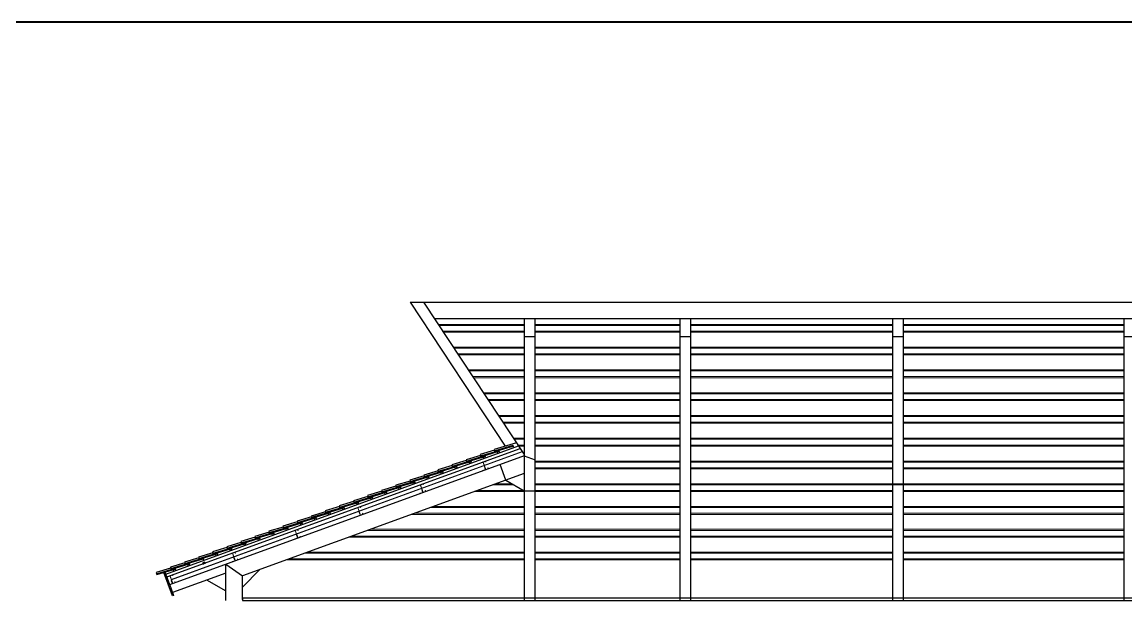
# Model space of a CAD drawing. Header units: inches. Extents: x 249 to 1192, y -18 to 440.
# Drawn here: x 680.21 to 700.09, y 269.07 to 279.49 of the extents above; entities that cross this region are included whole.
import ezdxf
from ezdxf.enums import TextEntityAlignment as Align

# ---------------------------------------------------------------- set-up
doc = ezdxf.new("R2010")
doc.units = ezdxf.units.IN
doc.header["$MEASUREMENT"] = 0
doc.layers.add('ATAP', color=123, linetype='Continuous')
doc.layers.add('KUDA-KUDA', color=165, linetype='Continuous')
for name, color, linetype, lineweight in [('BESI', 201, 'Continuous', 0), ('GRS KOP', 1, 'Continuous', 40), ('KOP', 7, 'Continuous', 20), ('KUSEN', 16, 'Continuous', 15)]:
    doc.layers.add(name, color=color, linetype=linetype, lineweight=lineweight)
doc.styles.get("Standard").update_dxf_attribs({"font": 'arial.ttf'})

# ---------------------------------------------------------------- blocks, each defined once
blk = doc.blocks.new('KOP-ARS')
at = {"layer": 'GRS KOP'}
blk.add_line((83, 54), (1, 54), dxfattribs=at)
at = {"layer": 'KOP'}
for tag, height, p in [('SUKMA', 0.2, (78, 9.9)), ('1:100', 0.25, (81.3, 5.5)), ('1:100', 0.25, (81.3, 4.9)), ('1:100', 0.25, (81.3, 4.3)), ('AR-01', 0.35, (78.15, 2.7)), ('10', 0.35, (81.3, 2.7)), ('2012', 0.35, (81.3, 1.7))]:
    blk.add_attdef(tag, text='', height=height, dxfattribs=at).set_placement(p, align=Align.MIDDLE)
for p in [(73.7, 5.325), (73.7, 4.725), (73.7, 4.125)]:
    blk.add_attdef('-', p, '', height=0.35, dxfattribs=at)
blk = doc.blocks.new('POTONGAN AA')
at = {"layer": 'ATAP'}
for p, q in [((683.698, 136.096), (684.033, 136.197)), ((683.952, 136.189), (684.287, 136.289)), ((684.205, 136.281), (684.541, 136.381)), ((683.191, 135.912), (683.526, 136.012)), ((683.444, 136.004), (683.78, 136.104)), ((682.684, 135.727), (683.019, 135.828)), ((682.937, 135.819), (683.272, 135.92)), ((682.176, 135.543), (682.512, 135.643)), ((682.43, 135.635), (682.765, 135.735)), ((681.669, 135.358), (682.004, 135.458)), ((681.923, 135.45), (682.258, 135.551)), ((681.162, 135.173), (681.497, 135.274)), ((681.415, 135.266), (681.751, 135.366)), ((680.4, 134.897), (680.736, 134.998)), ((680.654, 134.989), (680.99, 135.089)), ((680.908, 135.082), (681.243, 135.182)), ((679.893, 134.713), (680.229, 134.813)), ((680.147, 134.806), (680.482, 134.906)), ((679.386, 134.528), (679.722, 134.628)), ((679.64, 134.62), (679.975, 134.721)), ((678.879, 134.343), (679.215, 134.443)), ((679.133, 134.435), (679.468, 134.535)), ((678.372, 134.158), (678.707, 134.259)), ((678.625, 134.251), (678.961, 134.351)), ((678.118, 134.066), (678.454, 134.166))]:
    blk.add_line(p, q, dxfattribs=at)
for points in [[(682.683, 138.962), (684.397, 136.364)], [(682.683, 138.962), (716.592, 138.962)], [(682.922, 138.962), (684.736, 136.214)], [(684.597, 136.424), (684.198, 136.305), (684.21, 136.267), (684.535, 136.364), (684.538, 136.355), (684.548, 136.357), (684.541, 136.381)], [(678.282, 134.055), (684.635, 136.368)], [(678.3, 134.008), (684.663, 136.324)], [(683.949, 136.198), (683.691, 136.12), (683.702, 136.082), (684.028, 136.18), (684.031, 136.17), (684.04, 136.173), (684.033, 136.197)], [(684.203, 136.29), (683.944, 136.213), (683.956, 136.174), (684.282, 136.272), (684.284, 136.262), (684.294, 136.265), (684.287, 136.289)], [(684.295, 136.244), (684.28, 136.27), (684.252, 136.26), (684.257, 136.23)], [(683.442, 136.013), (683.184, 135.936), (683.195, 135.897), (683.521, 135.995), (683.524, 135.985), (683.533, 135.988), (683.526, 136.012)], [(683.695, 136.105), (683.437, 136.028), (683.449, 135.99), (683.774, 136.087), (683.777, 136.078), (683.787, 136.08), (683.78, 136.104)], [(683.534, 135.967), (683.519, 135.993), (683.491, 135.983), (683.496, 135.953)], [(683.788, 136.059), (683.773, 136.086), (683.744, 136.075), (683.75, 136.046)], [(684.041, 136.152), (684.026, 136.178), (683.998, 136.168), (684.004, 136.138)], [(682.935, 135.828), (682.676, 135.751), (682.688, 135.713), (683.014, 135.81), (683.016, 135.801), (683.026, 135.804), (683.019, 135.828)], [(683.188, 135.921), (682.93, 135.843), (682.941, 135.805), (683.267, 135.903), (683.27, 135.893), (683.28, 135.896), (683.272, 135.92)], [(683.027, 135.782), (683.012, 135.809), (682.983, 135.799), (682.989, 135.769)], [(683.28, 135.875), (683.265, 135.901), (683.237, 135.891), (683.243, 135.861)], [(682.427, 135.644), (682.169, 135.566), (682.181, 135.528), (682.506, 135.626), (682.509, 135.616), (682.519, 135.619), (682.512, 135.643)], [(682.681, 135.736), (682.423, 135.659), (682.434, 135.62), (682.76, 135.718), (682.763, 135.708), (682.772, 135.711), (682.765, 135.735)], [(682.519, 135.598), (682.504, 135.624), (682.476, 135.614), (682.482, 135.584)], [(682.773, 135.69), (682.758, 135.717), (682.73, 135.706), (682.735, 135.676)], [(681.92, 135.459), (681.662, 135.382), (681.673, 135.344), (681.999, 135.441), (682.002, 135.431), (682.012, 135.434), (682.004, 135.458)], [(682.174, 135.551), (681.915, 135.474), (681.927, 135.436), (682.253, 135.533), (682.256, 135.524), (682.265, 135.527), (682.258, 135.551)], [(682.012, 135.413), (681.997, 135.44), (681.969, 135.429), (681.975, 135.399)], [(682.266, 135.505), (682.251, 135.532), (682.223, 135.522), (682.228, 135.492)], [(681.413, 135.275), (681.155, 135.197), (681.166, 135.159), (681.492, 135.256), (681.495, 135.247), (681.504, 135.25), (681.497, 135.274)], [(681.666, 135.367), (681.408, 135.29), (681.42, 135.251), (681.745, 135.349), (681.748, 135.339), (681.758, 135.342), (681.751, 135.366)], [(681.505, 135.229), (681.49, 135.255), (681.462, 135.245), (681.467, 135.215)], [(681.759, 135.321), (681.744, 135.347), (681.715, 135.337), (681.721, 135.307)], [(680.651, 134.999), (680.393, 134.921), (680.405, 134.883), (680.731, 134.981), (680.733, 134.971), (680.743, 134.974), (680.736, 134.998)], [(680.905, 135.09), (680.647, 135.013), (680.659, 134.975), (680.984, 135.072), (680.987, 135.063), (680.997, 135.066), (680.99, 135.089)], [(681.159, 135.182), (680.901, 135.105), (680.912, 135.066), (681.238, 135.164), (681.241, 135.154), (681.251, 135.157), (681.243, 135.181)], [(680.997, 135.044), (680.982, 135.071), (680.954, 135.06), (680.96, 135.031)], [(681.251, 135.137), (681.236, 135.163), (681.208, 135.153), (681.213, 135.123)], [(680.144, 134.814), (679.886, 134.737), (679.898, 134.699), (680.223, 134.796), (680.226, 134.787), (680.236, 134.789), (680.229, 134.813)], [(680.398, 134.907), (680.14, 134.83), (680.151, 134.791), (680.477, 134.889), (680.48, 134.879), (680.489, 134.882), (680.482, 134.906)], [(680.49, 134.861), (680.475, 134.887), (680.447, 134.877), (680.452, 134.847)], [(680.744, 134.953), (680.729, 134.979), (680.7, 134.969), (680.706, 134.939)], [(679.637, 134.629), (679.379, 134.552), (679.391, 134.513), (679.716, 134.611), (679.719, 134.601), (679.729, 134.604), (679.722, 134.628)], [(679.891, 134.722), (679.633, 134.644), (679.644, 134.606), (679.97, 134.704), (679.973, 134.694), (679.982, 134.697), (679.975, 134.721)], [(679.729, 134.583), (679.714, 134.609), (679.686, 134.599), (679.692, 134.569)], [(679.983, 134.676), (679.968, 134.702), (679.94, 134.692), (679.945, 134.662)], [(680.236, 134.768), (680.221, 134.795), (680.193, 134.784), (680.199, 134.755)], [(679.13, 134.444), (678.872, 134.366), (678.884, 134.328), (679.209, 134.426), (679.212, 134.416), (679.222, 134.419), (679.215, 134.443)], [(679.384, 134.536), (679.126, 134.459), (679.137, 134.421), (679.463, 134.518), (679.466, 134.509), (679.475, 134.512), (679.468, 134.535)], [(679.222, 134.398), (679.207, 134.424), (679.179, 134.414), (679.185, 134.384)], [(679.476, 134.49), (679.461, 134.517), (679.433, 134.507), (679.438, 134.477)], [(678.623, 134.259), (678.365, 134.182), (678.376, 134.144), (678.702, 134.241), (678.705, 134.232), (678.714, 134.235), (678.707, 134.259)], [(678.876, 134.352), (678.618, 134.275), (678.63, 134.236), (678.955, 134.334), (678.958, 134.324), (678.968, 134.327), (678.961, 134.351)], [(678.715, 134.213), (678.7, 134.24), (678.672, 134.23), (678.677, 134.2)], [(678.995, 134.246), (678.98, 134.273), (678.952, 134.262), (678.958, 134.233)], [(678.369, 134.167), (678.111, 134.09), (678.123, 134.051), (678.448, 134.149), (678.451, 134.139), (678.461, 134.142), (678.454, 134.166)], [(678.268, 134.095), (678.371, 133.813), (678.423, 133.672), (678.403, 133.665), (678.249, 134.088)], [(678.462, 134.121), (678.447, 134.147), (678.418, 134.137), (678.424, 134.107)]]:
    blk.add_lwpolyline(points, dxfattribs=at)
blk.add_lwpolyline([(679.663, 133.583), (719.612, 133.583), (719.612, 133.623), (679.663, 133.623)], close=True, dxfattribs=at)
at = {"layer": 'BESI'}
for p, q in [((684.699, 136.27), (678.382, 133.962)), ((684.703, 136.263), (678.385, 133.955))]:
    blk.add_line(p, q, dxfattribs=at)
for points in [[(683.124, 138.657), (716.151, 138.657)], [(683.188, 138.559), (684.736, 138.559)], [(683.201, 138.541), (684.736, 138.541)], [(683.269, 138.437), (684.736, 138.437)], [(683.281, 138.419), (684.736, 138.419)], [(684.936, 138.559), (687.538, 138.559)], [(684.936, 138.541), (687.538, 138.541)], [(684.936, 138.437), (687.538, 138.437)], [(684.936, 138.419), (687.538, 138.419)], [(687.738, 138.559), (691.371, 138.559)], [(687.738, 138.541), (691.371, 138.541)], [(687.738, 138.437), (691.371, 138.437)], [(687.738, 138.419), (691.371, 138.419)], [(691.571, 138.559), (695.538, 138.559)], [(691.571, 138.541), (695.538, 138.541)], [(691.571, 138.437), (695.538, 138.437)], [(691.571, 138.419), (695.538, 138.419)], [(683.459, 138.149), (684.736, 138.149)], [(683.471, 138.13), (684.736, 138.13)], [(683.54, 138.027), (684.736, 138.027)], [(683.552, 138.008), (684.736, 138.008)], [(684.936, 138.149), (687.538, 138.149)], [(684.936, 138.13), (687.538, 138.13)], [(684.936, 138.027), (687.538, 138.027)], [(684.936, 138.008), (687.538, 138.008)], [(687.738, 138.149), (691.371, 138.149)], [(687.738, 138.13), (691.371, 138.13)], [(687.738, 138.027), (691.371, 138.027)], [(687.738, 138.008), (691.371, 138.008)], [(691.571, 138.149), (695.538, 138.149)], [(691.571, 138.13), (695.538, 138.13)], [(691.571, 138.027), (695.538, 138.027)], [(691.571, 138.008), (695.538, 138.008)], [(683.73, 137.739), (684.736, 137.739)], [(683.742, 137.72), (684.736, 137.72)], [(683.81, 137.617), (684.736, 137.617)], [(683.823, 137.598), (684.736, 137.598)], [(684.936, 137.739), (687.538, 137.739)], [(684.936, 137.72), (687.538, 137.72)], [(684.936, 137.617), (687.538, 137.617)], [(684.936, 137.598), (687.538, 137.598)], [(687.738, 137.739), (691.371, 137.739)], [(687.738, 137.72), (691.371, 137.72)], [(687.738, 137.617), (691.371, 137.617)], [(687.738, 137.598), (691.371, 137.598)], [(691.571, 137.739), (695.538, 137.739)], [(691.571, 137.72), (695.538, 137.72)], [(691.571, 137.617), (695.538, 137.617)], [(691.571, 137.598), (695.538, 137.598)], [(684.001, 137.328), (684.736, 137.328)], [(684.013, 137.309), (684.736, 137.309)], [(684.081, 137.206), (684.736, 137.206)], [(684.094, 137.187), (684.736, 137.187)], [(684.936, 137.328), (687.538, 137.328)], [(684.936, 137.309), (687.538, 137.309)], [(684.936, 137.206), (687.538, 137.206)], [(684.936, 137.187), (687.538, 137.187)], [(687.738, 137.328), (691.371, 137.328)], [(687.738, 137.309), (691.371, 137.309)], [(687.738, 137.206), (691.371, 137.206)], [(687.738, 137.187), (691.371, 137.187)], [(691.571, 137.328), (695.538, 137.328)], [(691.571, 137.309), (695.538, 137.309)], [(691.571, 137.206), (695.538, 137.206)], [(691.571, 137.187), (695.538, 137.187)], [(684.271, 136.918), (684.736, 136.918)], [(684.284, 136.899), (684.736, 136.899)], [(684.352, 136.796), (684.736, 136.796)], [(684.936, 136.918), (687.538, 136.918)], [(684.936, 136.899), (687.538, 136.899)], [(684.936, 136.796), (687.538, 136.796)], [(687.738, 136.918), (691.371, 136.918)], [(687.738, 136.899), (691.371, 136.899)], [(687.738, 136.796), (691.371, 136.796)], [(691.571, 136.918), (695.538, 136.918)], [(691.571, 136.899), (695.538, 136.899)], [(691.571, 136.796), (695.538, 136.796)], [(684.364, 136.777), (684.736, 136.777)], [(684.936, 136.777), (687.538, 136.777)], [(687.738, 136.777), (691.371, 136.777)], [(691.571, 136.777), (695.538, 136.777)], [(684.542, 136.507), (684.736, 136.507)], [(684.555, 136.489), (684.736, 136.489)], [(684.936, 136.507), (687.538, 136.507)], [(684.936, 136.489), (687.538, 136.489)], [(687.738, 136.507), (691.371, 136.507)], [(687.738, 136.489), (691.371, 136.489)], [(691.571, 136.507), (695.538, 136.507)], [(691.571, 136.489), (695.538, 136.489)], [(684.623, 136.385), (684.736, 136.385)], [(684.635, 136.367), (684.736, 136.367)], [(684.936, 136.385), (687.538, 136.385)], [(684.936, 136.367), (687.538, 136.367)], [(687.738, 136.385), (691.371, 136.385)], [(687.738, 136.367), (691.371, 136.367)], [(691.571, 136.385), (695.538, 136.385)], [(691.571, 136.367), (695.538, 136.367)], [(684.936, 136.097), (687.538, 136.097)], [(684.936, 136.078), (687.538, 136.078)], [(687.738, 136.097), (691.371, 136.097)], [(687.738, 136.078), (691.371, 136.078)], [(691.571, 136.097), (695.538, 136.097)], [(691.571, 136.078), (695.538, 136.078)], [(684.936, 135.975), (687.538, 135.975)], [(684.936, 135.956), (687.538, 135.956)], [(687.738, 135.975), (691.371, 135.975)], [(687.738, 135.956), (691.371, 135.956)], [(691.571, 135.975), (695.538, 135.975)], [(691.571, 135.956), (695.538, 135.956)], [(684.177, 135.668), (684.552, 135.668)], [(684.229, 135.687), (684.52, 135.687)], [(684.936, 135.687), (687.538, 135.687)], [(684.936, 135.668), (687.538, 135.668)], [(687.738, 135.687), (695.538, 135.687)], [(687.738, 135.668), (695.538, 135.668)], [(683.842, 135.546), (684.736, 135.546)], [(683.894, 135.565), (684.736, 135.565)], [(684.936, 135.565), (687.538, 135.565)], [(684.936, 135.546), (687.538, 135.546)], [(687.738, 135.565), (691.371, 135.565)], [(687.738, 135.546), (691.371, 135.546)], [(691.571, 135.565), (695.538, 135.565)], [(691.571, 135.546), (695.538, 135.546)], [(683.05, 135.258), (684.736, 135.258)], [(683.101, 135.276), (684.736, 135.276)], [(684.936, 135.276), (687.538, 135.276)], [(684.936, 135.258), (687.538, 135.258)], [(687.738, 135.276), (691.371, 135.276)], [(687.738, 135.258), (691.371, 135.258)], [(691.571, 135.276), (695.538, 135.276)], [(691.571, 135.258), (695.538, 135.258)], [(682.714, 135.135), (684.736, 135.135)], [(682.766, 135.154), (684.736, 135.154)], [(684.936, 135.154), (687.538, 135.154)], [(684.936, 135.135), (687.538, 135.135)], [(687.738, 135.154), (691.371, 135.154)], [(687.738, 135.135), (691.371, 135.135)], [(691.571, 135.154), (695.538, 135.154)], [(691.571, 135.135), (695.538, 135.135)], [(681.922, 134.847), (684.736, 134.847)], [(681.974, 134.866), (684.736, 134.866)], [(684.936, 134.866), (687.538, 134.866)], [(684.936, 134.847), (687.538, 134.847)], [(687.738, 134.866), (691.371, 134.866)], [(687.738, 134.847), (691.371, 134.847)], [(691.571, 134.866), (695.538, 134.866)], [(691.571, 134.847), (695.538, 134.847)], [(681.587, 134.725), (684.736, 134.725)], [(681.638, 134.744), (684.736, 134.744)], [(684.936, 134.744), (687.538, 134.744)], [(684.936, 134.725), (687.538, 134.725)], [(687.738, 134.744), (691.371, 134.744)], [(687.738, 134.725), (691.371, 134.725)], [(691.571, 134.744), (695.538, 134.744)], [(691.571, 134.725), (695.538, 134.725)], [(680.795, 134.437), (684.736, 134.437)], [(680.846, 134.456), (684.736, 134.456)], [(684.936, 134.456), (687.538, 134.456)], [(684.936, 134.437), (687.538, 134.437)], [(687.738, 134.456), (691.371, 134.456)], [(687.738, 134.437), (691.371, 134.437)], [(691.571, 134.456), (695.538, 134.456)], [(691.571, 134.437), (695.538, 134.437)], [(680.459, 134.315), (684.736, 134.315)], [(680.511, 134.333), (684.736, 134.333)], [(684.936, 134.333), (687.538, 134.333)], [(684.936, 134.315), (687.538, 134.315)], [(687.738, 134.333), (691.371, 134.333)], [(687.738, 134.315), (691.371, 134.315)], [(691.571, 134.333), (695.538, 134.333)], [(691.571, 134.315), (695.538, 134.315)]]:
    blk.add_lwpolyline(points, dxfattribs=at)
for points in [[(684.025, 135.995), (684.022, 135.994, 0.414214), (684.02, 135.99), (684.037, 135.945, -0.414214), (684.035, 135.942), (683.99, 135.925, 0.414214), (683.988, 135.921), (683.989, 135.918), (684.045, 135.939)], [(682.897, 135.585), (682.894, 135.584, 0.414214), (682.893, 135.58), (682.909, 135.535, -0.414214), (682.907, 135.531), (682.862, 135.515, 0.414214), (682.86, 135.511), (682.861, 135.508), (682.918, 135.529)], [(681.77, 135.175), (681.767, 135.174, 0.414214), (681.765, 135.17), (681.781, 135.125, -0.414214), (681.78, 135.121), (681.735, 135.104, 0.414214), (681.733, 135.1), (681.734, 135.098), (681.79, 135.118)], [(680.642, 134.764), (680.639, 134.763, 0.414214), (680.637, 134.759), (680.654, 134.714, -0.414214), (680.652, 134.71), (680.607, 134.694, 0.414214), (680.605, 134.69), (680.606, 134.687), (680.663, 134.708)], [(679.514, 134.354), (679.512, 134.353, 0.414214), (679.51, 134.349), (679.526, 134.304, -0.414214), (679.524, 134.3), (679.479, 134.284, 0.414214), (679.478, 134.28), (679.479, 134.277), (679.535, 134.297)], [(678.387, 133.943), (678.384, 133.942, 0.414214), (678.382, 133.939), (678.399, 133.894, -0.414214), (678.397, 133.89), (678.352, 133.873, 0.414214), (678.35, 133.869), (678.351, 133.867), (678.407, 133.887)]]:
    blk.add_lwpolyline(points, format="xyb", close=True, dxfattribs=at)
for points in [[(684.048, 136.078), (684.041, 136.097), (683.994, 136.08), (684.045, 135.939), (684.092, 135.956), (684.086, 135.975), (684.083, 135.974), (684.09, 135.958), (684.047, 135.942), (683.997, 136.079), (684.04, 136.094), (684.046, 136.077)], [(682.92, 135.668), (682.913, 135.687), (682.866, 135.67), (682.918, 135.529), (682.965, 135.546), (682.958, 135.565), (682.956, 135.564), (682.962, 135.547), (682.919, 135.532), (682.869, 135.668), (682.912, 135.684), (682.918, 135.667)], [(681.793, 135.258), (681.786, 135.276), (681.739, 135.259), (681.79, 135.118), (681.837, 135.135), (681.83, 135.154), (681.828, 135.153), (681.834, 135.137), (681.792, 135.121), (681.742, 135.258), (681.784, 135.273), (681.79, 135.257)], [(680.665, 134.847), (680.658, 134.866), (680.611, 134.849), (680.663, 134.708), (680.71, 134.725), (680.703, 134.744), (680.7, 134.743), (680.707, 134.726), (680.664, 134.711), (680.614, 134.847), (680.657, 134.863), (680.663, 134.846)], [(679.537, 134.437), (679.53, 134.456), (679.483, 134.438), (679.535, 134.297), (679.582, 134.315), (679.575, 134.333), (679.573, 134.333), (679.579, 134.316), (679.536, 134.3), (679.486, 134.437), (679.529, 134.453), (679.535, 134.436)], [(678.41, 134.026), (678.403, 134.045), (678.356, 134.028), (678.407, 133.887), (678.454, 133.904), (678.447, 133.923), (678.445, 133.922), (678.451, 133.906), (678.409, 133.89), (678.359, 134.027), (678.401, 134.042), (678.407, 134.026)]]:
    blk.add_lwpolyline(points, close=True, dxfattribs=at)
at = {"layer": 'KUDA-KUDA'}
for points in [[(682.922, 138.962), (716.352, 138.962)], [(716.151, 138.657), (683.124, 138.657)], [(684.936, 133.583), (684.936, 138.657), (684.736, 138.657), (684.736, 133.583)], [(687.738, 133.583), (687.738, 138.657), (687.538, 138.657), (687.538, 133.583)], [(691.571, 133.583), (691.571, 138.657), (691.371, 138.657), (691.371, 133.583)], [(695.738, 133.583), (695.738, 138.657), (695.538, 138.657), (695.538, 133.583)], [(684.736, 136.19), (678.351, 133.867)], [(684.736, 136.19), (684.936, 136.12)], [(684.407, 135.752), (684.305, 136.034)], [(684.736, 135.871), (679.663, 134.025)], [(684.407, 135.752), (684.736, 135.562)], [(684.736, 135.562), (684.936, 135.562)], [(679.363, 133.583), (679.363, 134.235)], [(679.363, 134.235), (679.663, 134.025)], [(679.363, 134.075), (678.402, 133.726)], [(679.663, 133.825), (679.977, 134.139)], [(679.663, 133.603), (679.663, 134.025)], [(679.37, 133.751), (679.023, 133.952)]]:
    blk.add_lwpolyline(points, dxfattribs=at)
for points in [[(684.736, 138.338), (684.936, 138.338), (684.936, 138.657), (684.736, 138.657)], [(687.538, 138.338), (687.738, 138.338), (687.738, 138.657), (687.538, 138.657)], [(691.371, 138.338), (691.571, 138.338), (691.571, 138.657), (691.371, 138.657)], [(695.538, 138.338), (695.738, 138.338), (695.738, 138.657), (695.538, 138.657)]]:
    blk.add_lwpolyline(points, close=True, dxfattribs=at)

msp = doc.modelspace()

# ---------------------------------------------------------------- block references
at = {"layer": 'KOP'}
msp.add_blockref('KOP-ARS', (669.2179, 225.4885), dxfattribs=at)
at = {"layer": 'KUSEN'}
msp.add_blockref('POTONGAN AA', (4.5189, 135.4814), dxfattribs=at)

doc.saveas('drawing.dxf')
